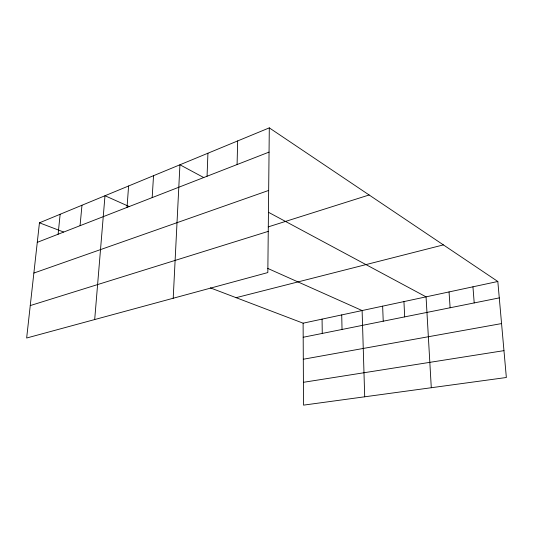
<?xml version="1.0" encoding="UTF-8"?>
<svg xmlns="http://www.w3.org/2000/svg" width="533" height="533" viewBox="0 0 533 533"><rect width="100%" height="100%" fill="white"/><g stroke="black" fill="none" stroke-linecap="round" stroke-linejoin="round"><path stroke-width="0.8" d="M269.298 127.867L267.832 272.563L26.65 338.015L39.449 222.814L269.298 127.867L497.822 281.484L506.35 377.504L303.524 405.133L303.117 323.185L210.308 287.853M237.085 164.55L237.665 140.932M207.057 176.243L207.93 153.218M173.205 298.24L179.934 164.777L203.819 177.596M152.172 197.61L153.537 175.683M127.027 207.404L128.593 185.99M94.694 319.547L104.988 195.738L129.186 206.544M80.063 225.692L81.969 205.252M58.104 234.24L60.149 214.259M37.277 242.348L269.058 152.098M33.865 273.056L268.665 190.441M268.199 226.898L369.142 194.978M30.254 305.576L268.252 231.375M236.106 297.674L443.389 244.894M303.117 323.185L497.822 281.484M303.184 337.262L499.281 297.894M303.297 359.242L501.56 323.578M303.41 382.314L503.965 350.641M39.449 222.814L63.554 231.988M267.579 268.339L362.114 310.552L364.705 396.799M268.712 212.414L426.06 296.854L431.29 387.731M472.951 286.814L474.203 302.924M449.046 291.931L450.119 307.761M403.941 301.591L404.68 316.888M382.641 306.155L383.227 321.192M341.726 314.916L342.033 329.461M322.072 319.127L322.258 333.431"/></g></svg>
